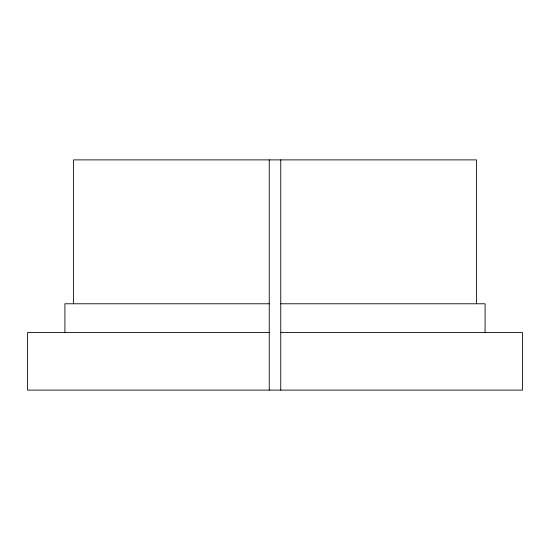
<?xml version="1.0" encoding="UTF-8"?>
<svg xmlns="http://www.w3.org/2000/svg" width="550" height="550" viewBox="0 0 550 550"><rect width="100%" height="100%" fill="white"/><g stroke="black" fill="none" stroke-linecap="round" stroke-linejoin="round"><path stroke-width="0.82" d="M269.246 303.779L64.914 303.779L64.914 332.558M280.754 303.779L485.086 303.779L485.086 332.558M269.246 332.558L27.5 332.558L27.5 390.115L522.5 390.115L522.5 332.558L280.754 332.558M476.451 303.779L476.451 159.885L73.549 159.885L73.549 303.779M280.754 159.885L280.754 390.115M269.246 159.885L269.246 390.115"/></g></svg>
